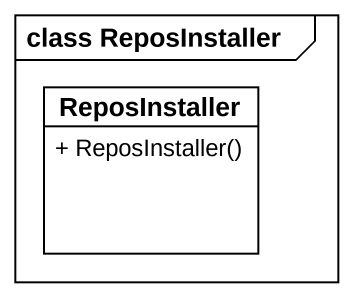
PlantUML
@startuml
mainframe class ReposInstaller
hide circle
hide empty members
skinparam classAttributeIconSize 0
class ReposInstaller {
  + ReposInstaller()
}
@enduml
